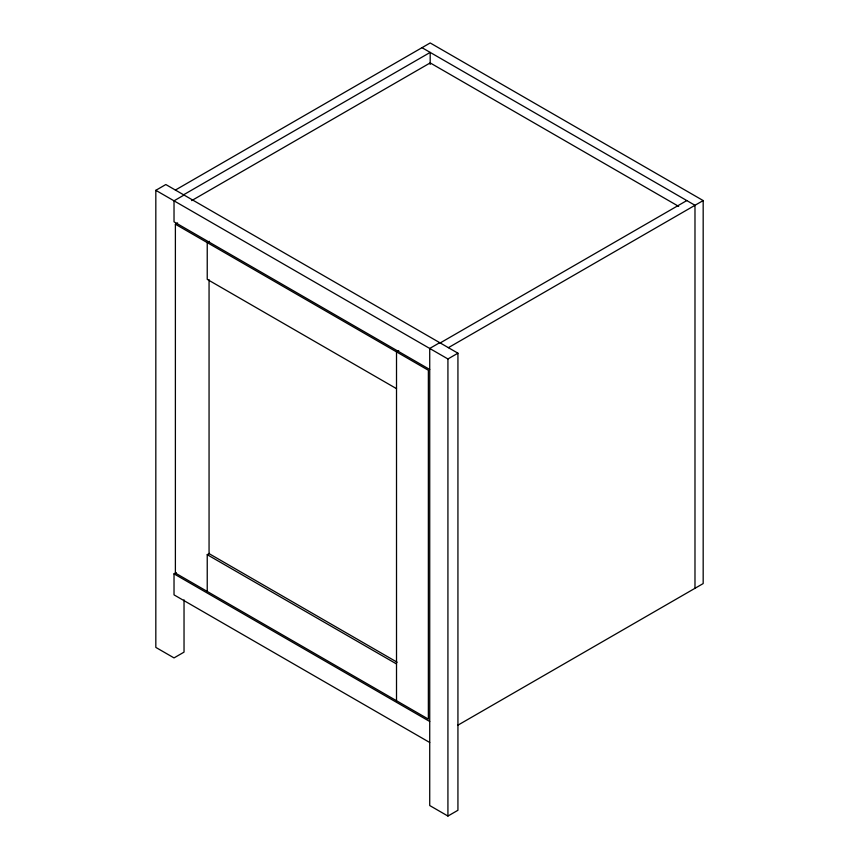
<?xml version="1.0" encoding="UTF-8"?>
<svg xmlns="http://www.w3.org/2000/svg" width="859" height="859" viewBox="0 0 859 859"><rect width="100%" height="100%" fill="white"/><g stroke="black" fill="none" stroke-linecap="round" stroke-linejoin="round"><path stroke-width="1.29" d="M184.03 599.85L184.03 652.131L174.023 657.908L155.823 647.407L155.823 190.322L165.83 184.535L457.933 353.189L457.933 810.273L447.926 816.05L429.725 805.538L429.725 348.453L439.733 342.677M175.386 190.054L430.187 42.95L703.177 200.566L703.177 583.572L457.643 725.329M183.579 194.789L430.187 52.41L430.187 64.457M184.03 195.047L174.023 200.823L174.023 221.837L429.725 369.477M191.675 200.609L430.187 62.911L678.674 206.375M175.386 224.21L428.362 370.261L428.362 719.112L175.386 573.06L175.386 224.21L177.609 222.921M209.456 241.315L207.234 242.592L207.234 279.368L396.514 388.655M398.737 350.59L396.514 351.868L396.514 700.729M440.195 342.945L686.803 200.566M448.387 347.67L703.177 200.566M155.823 190.322L447.926 358.965L457.933 353.189M429.725 742.498L174.023 594.868L174.023 573.855L176.245 572.566M207.234 591.454L207.234 554.678L209.456 553.389M421.994 47.674L694.985 205.29L694.985 588.297M397.169 662.235L209.059 553.625L209.059 279.658M207.234 554.678L396.514 663.953M174.023 573.855L429.725 721.485M447.926 358.965L447.926 816.05"/></g></svg>
